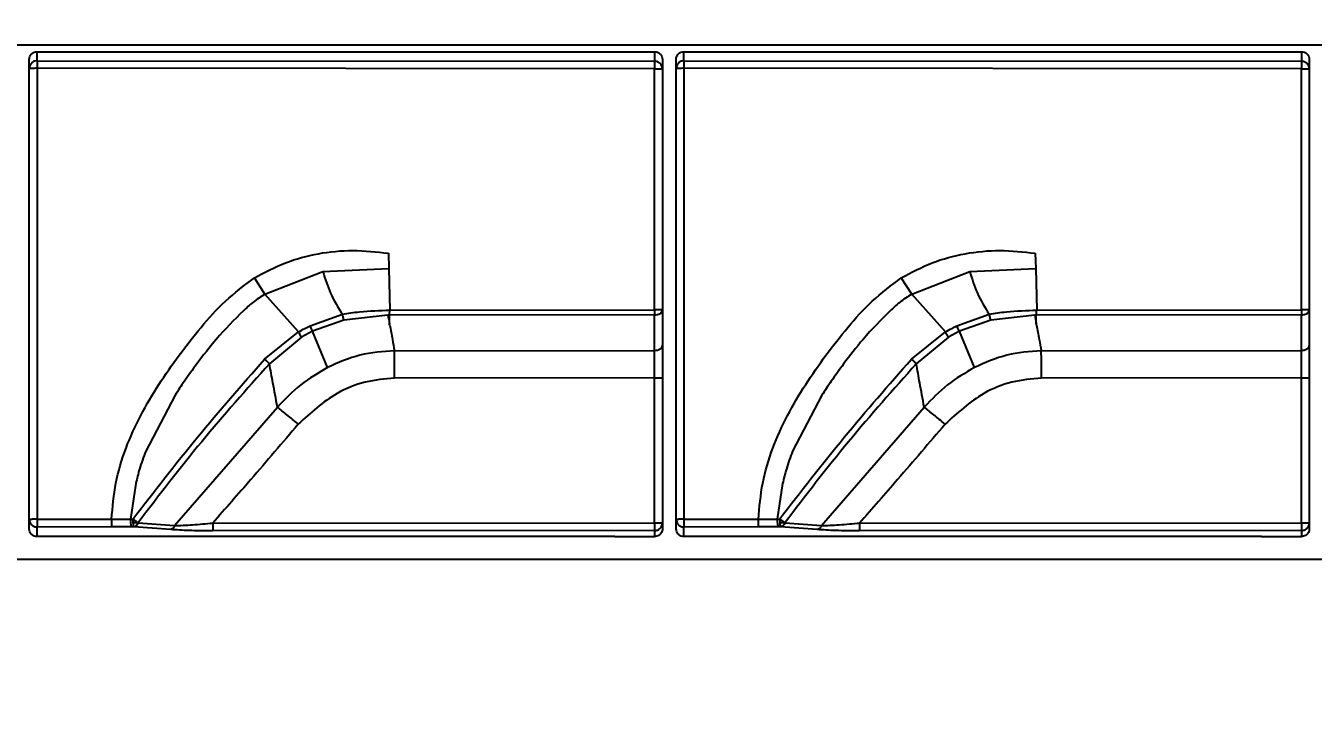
# Model space of a CAD drawing. Header units: millimetres. Extents: x 271 to 405, y 465 to 539.
# Drawn here: x 324.94 to 338.26, y 490.38 to 497.64 of the extents above; entities that cross this region are included whole.
import ezdxf

# ---------------------------------------------------------------- set-up
doc = ezdxf.new("R2010")
doc.units = ezdxf.units.MM
doc.header["$PDSIZE"] = -1
doc.dimstyles.new('ISO-25', dxfattribs={"dimtxt": 2.5, "dimasz": 2.5, "dimexe": 1.25, "dimexo": 0.625, "dimtad": 1, "dimtxsty": 'Standard', "dimcen": 2.5, "dimadec": 0, "dimazin": 0, "dimtfac": 1, "dimtmove": 0, "dimatfit": 3, "dimfxl": 1, "dimarcsym": 0})

# ---------------------------------------------------------------- blocks, each defined once
blk = doc.blocks.new('*D2')
at = {"color": 0, "lineweight": -2}
for p, q in [((288.922, 503.974), (288.922, 465.47)), ((360.773, 503.974), (360.773, 465.47)), ((293.002, 467.47), (356.693, 467.47))]:
    blk.add_line(p, q, dxfattribs=at)
at = {"color": 0}
for points in [[(293.002, 468.15), (293.002, 466.79), (288.922, 467.47)], [(356.693, 466.79), (356.693, 468.15), (360.773, 467.47)]]:
    blk.add_solid(points, dxfattribs=at)
at = {"layer": 'Defpoints', "color": 0}
for p in [(288.922, 503.974), (360.773, 503.974), (360.773, 467.47)]:
    blk.add_point(p, dxfattribs=at)
at = {"color": 0, "insert": (324.848, 471.036), "char_height": 3.5, "attachment_point": 5}
blk.add_mtext('71,85', dxfattribs=at)

msp = doc.modelspace()

# ---------------------------------------------------------------- linework, layer by layer
at = {"color": 7, "linetype": 'Continuous', "lineweight": 25}
for p, q in [((291.621, 497.441), (358.126, 497.442)), ((324.974, 497.196), (324.974, 497.289)), ((325.055, 497.369), (331.445, 497.369)), ((325.055, 497.275), (325.055, 497.369)), ((325.055, 497.275), (331.445, 497.27)), ((331.445, 497.369), (331.445, 497.27)), ((331.526, 497.289), (331.526, 497.191)), ((331.668, 497.196), (331.668, 497.289)), ((331.749, 497.369), (338.139, 497.369)), ((331.749, 497.275), (331.749, 497.369)), ((331.749, 497.275), (338.139, 497.27)), ((338.139, 497.369), (338.139, 497.27)), ((338.22, 497.289), (338.22, 497.191)), ((324.974, 492.527), (324.974, 497.196)), ((325.055, 497.197), (325.054, 492.528)), ((331.444, 497.192), (325.055, 497.197)), ((331.444, 494.695), (331.444, 497.192)), ((331.526, 497.191), (331.526, 494.694)), ((331.668, 492.527), (331.668, 497.196)), ((331.749, 497.197), (331.748, 492.528)), ((338.138, 497.192), (331.749, 497.197)), ((338.138, 494.695), (338.138, 497.192)), ((338.22, 497.191), (338.22, 494.694)), ((328.69, 495.283), (328.695, 495.124)), ((335.384, 495.283), (335.389, 495.124)), ((327.413, 494.86), (327.303, 495.027)), ((327.413, 494.86), (328.013, 495.093)), ((328.013, 495.093), (328.695, 495.124)), ((328.695, 495.124), (328.706, 494.693)), ((334.107, 494.86), (333.997, 495.027)), ((334.107, 494.86), (334.707, 495.093)), ((334.707, 495.093), (335.389, 495.124)), ((335.389, 495.124), (335.4, 494.693)), ((327.761, 494.467), (327.413, 494.86)), ((334.455, 494.467), (334.107, 494.86)), ((327.879, 494.53), (328.214, 494.651)), ((328.685, 494.642), (328.23, 494.59)), ((328.7, 494.642), (328.685, 494.642)), ((331.444, 494.645), (328.7, 494.642)), ((328.701, 494.552), (328.7, 494.642)), ((328.706, 494.693), (331.444, 494.695)), ((331.444, 494.276), (331.444, 494.645)), ((331.526, 494.694), (331.526, 494.326)), ((334.573, 494.53), (334.908, 494.651)), ((335.379, 494.642), (334.924, 494.59)), ((335.394, 494.642), (335.379, 494.642)), ((338.138, 494.645), (335.394, 494.642)), ((335.395, 494.552), (335.394, 494.642)), ((335.4, 494.693), (338.138, 494.695)), ((338.138, 494.276), (338.138, 494.645)), ((338.22, 494.694), (338.22, 494.326)), ((327.408, 494.185), (327.761, 494.467)), ((327.905, 494.474), (327.791, 494.413)), ((328.23, 494.59), (327.905, 494.475)), ((328.061, 494.099), (327.905, 494.474)), ((334.102, 494.185), (334.455, 494.467)), ((334.599, 494.474), (334.485, 494.413)), ((334.924, 494.59), (334.599, 494.475)), ((334.755, 494.099), (334.599, 494.474)), ((327.791, 494.413), (327.459, 494.138)), ((334.485, 494.413), (334.153, 494.138)), ((328.753, 494.273), (331.444, 494.276)), ((335.447, 494.273), (338.138, 494.276)), ((328.754, 493.993), (331.444, 493.996)), ((331.444, 493.993), (328.754, 493.99)), ((331.444, 492.491), (331.444, 493.993)), ((331.526, 493.993), (331.526, 492.491)), ((335.448, 493.993), (338.138, 493.996)), ((338.138, 493.993), (335.448, 493.99)), ((338.138, 492.491), (338.138, 493.993)), ((338.22, 493.993), (338.22, 492.491)), ((326.482, 493.812), (326.179, 493.233)), ((333.176, 493.812), (332.873, 493.233)), ((326.478, 492.463), (327.541, 493.69)), ((333.172, 492.463), (334.235, 493.69)), ((326.076, 492.898), (326.02, 492.53)), ((332.77, 492.898), (332.714, 492.53)), ((324.974, 492.428), (324.974, 492.527)), ((325.054, 492.528), (325.825, 492.528)), ((325.825, 492.528), (326.02, 492.53)), ((326.02, 492.53), (326.045, 492.53)), ((326.045, 492.53), (326.046, 492.5)), ((326.099, 492.491), (326.478, 492.463)), ((326.872, 492.488), (331.444, 492.491)), ((331.526, 492.491), (331.526, 492.428)), ((331.668, 492.428), (331.668, 492.527)), ((331.748, 492.528), (332.519, 492.528)), ((332.519, 492.528), (332.714, 492.53)), ((332.714, 492.53), (332.739, 492.53)), ((332.739, 492.53), (332.74, 492.5)), ((332.793, 492.491), (333.172, 492.463)), ((333.566, 492.488), (338.138, 492.491)), ((338.22, 492.491), (338.22, 492.428)), ((325.825, 492.448), (325.055, 492.447)), ((325.055, 492.348), (325.055, 492.447)), ((331.033, 492.348), (325.055, 492.348)), ((326.055, 492.449), (326.031, 492.449)), ((326.435, 492.421), (326.055, 492.449)), ((331.445, 492.411), (326.873, 492.408)), ((331.033, 492.348), (331.445, 492.348)), ((331.445, 492.411), (331.445, 492.348)), ((332.519, 492.448), (331.749, 492.447)), ((331.749, 492.348), (331.749, 492.447)), ((337.727, 492.348), (331.749, 492.348)), ((332.749, 492.449), (332.725, 492.449)), ((333.129, 492.421), (332.749, 492.449)), ((338.139, 492.411), (333.567, 492.408)), ((337.727, 492.348), (338.139, 492.348)), ((338.139, 492.411), (338.139, 492.348)), ((358.126, 492.11), (291.621, 492.11))]:
    msp.add_line(p, q, dxfattribs=at)
at = {"color": 7, "linetype": 'Continuous', "lineweight": 25, "flags": 128}
for points in [[(328.704, 494.539), (328.703, 494.547), (328.701, 494.552)], [(335.398, 494.539), (335.397, 494.547), (335.395, 494.552)], [(328.754, 493.99), (328.754, 493.99), (328.754, 493.991), (328.754, 493.991), (328.754, 493.991), (328.754, 493.992), (328.754, 493.992), (328.754, 493.993), (328.754, 493.993)], [(335.448, 493.99), (335.448, 493.99), (335.448, 493.991), (335.448, 493.991), (335.448, 493.991), (335.448, 493.992), (335.448, 493.992), (335.448, 493.993), (335.448, 493.993)]]:
    msp.add_lwpolyline(points, dxfattribs=at)
at = {"color": 7, "linetype": 'Continuous', "lineweight": 25}
for centre, radius, start, end in [((328.106, 497.211), 3.052, 178.8009, 180.2767), ((334.498, 497.207), 3.054, 178.8017, 180.2763), ((334.8, 497.211), 3.052, 178.8009, 180.2767), ((341.192, 497.207), 3.054, 178.8017, 180.2763), ((415.134, 510.284), 87.853, 190.25627, 190.31585), ((339.636, 494.7), 8.192, 180.0303, 180.3847), ((421.828, 510.284), 87.853, 190.25627, 190.31585), ((346.33, 494.7), 8.192, 180.0303, 180.3847), ((328, 492.512), 2.946, 179.6961, 181.2645), ((328.771, 492.513), 2.947, 179.6961, 181.2644), ((329.856, 492.472), 2.984, 179.7067, 181.239), ((334.428, 492.476), 2.984, 179.7067, 181.239), ((334.694, 492.512), 2.946, 179.6961, 181.2645), ((335.465, 492.513), 2.947, 179.6961, 181.2644), ((336.55, 492.472), 2.984, 179.7067, 181.239), ((341.122, 492.476), 2.984, 179.7067, 181.239)]:
    msp.add_arc(centre, radius, start, end, dxfattribs=at)
for points, knots in [([(324.974, 497.289), (324.975, 497.3), (324.977, 497.321), (324.993, 497.343), (325.009, 497.356), (325.028, 497.367), (325.044, 497.368), (325.055, 497.369)], [0, 0, 0, 0, 0.246055, 0.49554, 0.623249, 0.746587, 1, 1, 1, 1]), ([(325.055, 497.275), (325.047, 497.275), (325.03, 497.273), (325.009, 497.262), (324.993, 497.248), (324.983, 497.233), (324.976, 497.215), (324.975, 497.202), (324.974, 497.196)], [0, 0, 0, 0, 0.182036, 0.411431, 0.545976, 0.690302, 0.842527, 1, 1, 1, 1]), ([(331.445, 497.369), (331.456, 497.368), (331.477, 497.366), (331.499, 497.35), (331.513, 497.334), (331.524, 497.316), (331.525, 497.3), (331.526, 497.289)], [0, 0, 0, 0, 0.249636, 0.501402, 0.628165, 0.75021, 1, 1, 1, 1]), ([(331.526, 497.191), (331.526, 497.197), (331.525, 497.21), (331.517, 497.228), (331.507, 497.243), (331.491, 497.258), (331.47, 497.268), (331.453, 497.27), (331.445, 497.27)], [0, 0, 0, 0, 0.157473, 0.309699, 0.454025, 0.58857, 0.817964, 1, 1, 1, 1]), ([(331.668, 497.289), (331.669, 497.3), (331.671, 497.321), (331.687, 497.343), (331.703, 497.356), (331.722, 497.367), (331.738, 497.368), (331.749, 497.369)], [0, 0, 0, 0, 0.246055, 0.49554, 0.623249, 0.746587, 1, 1, 1, 1]), ([(331.749, 497.275), (331.742, 497.275), (331.724, 497.273), (331.703, 497.262), (331.687, 497.248), (331.677, 497.233), (331.67, 497.215), (331.669, 497.202), (331.668, 497.196)], [0, 0, 0, 0, 0.182036, 0.411431, 0.545976, 0.690302, 0.842527, 1, 1, 1, 1]), ([(338.139, 497.369), (338.15, 497.368), (338.171, 497.366), (338.193, 497.35), (338.207, 497.334), (338.218, 497.316), (338.219, 497.3), (338.22, 497.289)], [0, 0, 0, 0, 0.249636, 0.501402, 0.628165, 0.75021, 1, 1, 1, 1]), ([(338.22, 497.191), (338.22, 497.197), (338.219, 497.21), (338.211, 497.228), (338.201, 497.243), (338.185, 497.258), (338.164, 497.268), (338.147, 497.27), (338.139, 497.27)], [0, 0, 0, 0, 0.157473, 0.309699, 0.454025, 0.58857, 0.817964, 1, 1, 1, 1]), ([(325.055, 497.197), (325.044, 497.197), (325.029, 497.197), (325.01, 497.196), (324.997, 497.196), (324.987, 497.196), (324.977, 497.196), (324.975, 497.196), (324.974, 497.196)], [0, 0, 0, 0, 0.243743, 0.372827, 0.502302, 0.631379, 0.759406, 1, 1, 1, 1]), ([(331.444, 497.192), (331.452, 497.192), (331.469, 497.192), (331.491, 497.192), (331.507, 497.191), (331.517, 497.191), (331.525, 497.191), (331.526, 497.191), (331.526, 497.191)], [0, 0, 0, 0, 0.181752, 0.411268, 0.545131, 0.689867, 0.842768, 1, 1, 1, 1]), ([(331.749, 497.197), (331.738, 497.197), (331.723, 497.197), (331.704, 497.196), (331.691, 497.196), (331.681, 497.196), (331.671, 497.196), (331.669, 497.196), (331.668, 497.196)], [0, 0, 0, 0, 0.243743, 0.372827, 0.502302, 0.631379, 0.759406, 1, 1, 1, 1]), ([(338.138, 497.192), (338.146, 497.192), (338.163, 497.192), (338.185, 497.192), (338.201, 497.191), (338.211, 497.191), (338.219, 497.191), (338.22, 497.191), (338.22, 497.191)], [0, 0, 0, 0, 0.181752, 0.411268, 0.545131, 0.689867, 0.842768, 1, 1, 1, 1]), ([(327.303, 495.027), (327.408, 495.083), (327.618, 495.195), (327.965, 495.287), (328.326, 495.323), (328.568, 495.296), (328.69, 495.283)], [0, 0, 0, 0, 0.248333, 0.494266, 0.743232, 1, 1, 1, 1]), ([(333.997, 495.027), (334.102, 495.083), (334.312, 495.195), (334.659, 495.287), (335.02, 495.323), (335.262, 495.296), (335.384, 495.283)], [0, 0, 0, 0, 0.248333, 0.494266, 0.743232, 1, 1, 1, 1]), ([(325.825, 492.528), (325.836, 492.654), (325.858, 492.904), (326.002, 493.385), (326.299, 493.932), (326.668, 494.425), (326.998, 494.799), (327.2, 494.95), (327.303, 495.027)], [0, 0, 0, 0, 0.1262428, 0.2524067, 0.5009568, 0.7470415, 0.8712273, 1, 1, 1, 1]), ([(328.013, 495.093), (328.036, 495.016), (328.083, 494.86), (328.17, 494.721), (328.214, 494.651)], [0, 0, 0, 0, 0.48812, 1, 1, 1, 1]), ([(332.519, 492.528), (332.53, 492.654), (332.552, 492.904), (332.696, 493.385), (332.993, 493.932), (333.362, 494.425), (333.692, 494.799), (333.894, 494.95), (333.997, 495.027)], [0, 0, 0, 0, 0.126243, 0.252407, 0.500957, 0.747041, 0.871227, 1, 1, 1, 1]), ([(334.707, 495.093), (334.73, 495.016), (334.777, 494.86), (334.864, 494.721), (334.908, 494.651)], [0, 0, 0, 0, 0.48812, 1, 1, 1, 1]), ([(327.413, 494.86), (327.369, 494.832), (327.29, 494.779), (327.22, 494.715), (327.189, 494.687)], [0, 0, 0, 0, 0.548877, 1, 1, 1, 1]), ([(334.107, 494.86), (334.063, 494.832), (333.984, 494.779), (333.914, 494.715), (333.883, 494.687)], [0, 0, 0, 0, 0.548877, 1, 1, 1, 1]), ([(327.189, 494.687), (327.093, 494.59), (326.921, 494.417), (326.773, 494.223), (326.707, 494.137)], [0, 0, 0, 0, 0.5568741, 1, 1, 1, 1]), ([(328.214, 494.651), (328.273, 494.66), (328.436, 494.686), (328.601, 494.69), (328.706, 494.693)], [0, 0, 0, 0, 0.363352, 1, 1, 1, 1]), ([(328.23, 494.59), (328.229, 494.595), (328.227, 494.603), (328.223, 494.619), (328.219, 494.635), (328.216, 494.645), (328.214, 494.651)], [0, 0, 0, 0, 0.24719, 0.499867, 0.752615, 1, 1, 1, 1]), ([(331.526, 494.694), (331.525, 494.694), (331.523, 494.694), (331.513, 494.695), (331.503, 494.695), (331.489, 494.695), (331.47, 494.695), (331.455, 494.695), (331.444, 494.695)], [0, 0, 0, 0, 0.240463, 0.368553, 0.497681, 0.627218, 0.756382, 1, 1, 1, 1]), ([(331.444, 494.645), (331.455, 494.645), (331.47, 494.646), (331.489, 494.652), (331.503, 494.659), (331.513, 494.667), (331.523, 494.678), (331.525, 494.688), (331.526, 494.694)], [0, 0, 0, 0, 0.241127, 0.370686, 0.502719, 0.634695, 0.763396, 1, 1, 1, 1]), ([(333.883, 494.687), (333.787, 494.59), (333.615, 494.417), (333.467, 494.223), (333.401, 494.137)], [0, 0, 0, 0, 0.556874, 1, 1, 1, 1]), ([(334.908, 494.651), (334.967, 494.66), (335.13, 494.686), (335.295, 494.69), (335.4, 494.693)], [0, 0, 0, 0, 0.363352, 1, 1, 1, 1]), ([(334.924, 494.59), (334.923, 494.595), (334.921, 494.603), (334.917, 494.619), (334.913, 494.635), (334.91, 494.645), (334.908, 494.651)], [0, 0, 0, 0, 0.24719, 0.499867, 0.752615, 1, 1, 1, 1]), ([(338.22, 494.694), (338.219, 494.694), (338.217, 494.694), (338.207, 494.695), (338.197, 494.695), (338.183, 494.695), (338.164, 494.695), (338.149, 494.695), (338.138, 494.695)], [0, 0, 0, 0, 0.240463, 0.368553, 0.497681, 0.627218, 0.756382, 1, 1, 1, 1]), ([(338.138, 494.645), (338.149, 494.645), (338.164, 494.646), (338.183, 494.652), (338.197, 494.659), (338.207, 494.667), (338.217, 494.678), (338.219, 494.688), (338.22, 494.694)], [0, 0, 0, 0, 0.241127, 0.370686, 0.502719, 0.634695, 0.763396, 1, 1, 1, 1]), ([(327.761, 494.467), (327.782, 494.479), (327.821, 494.502), (327.862, 494.521), (327.879, 494.53)], [0, 0, 0, 0, 0.557096, 1, 1, 1, 1]), ([(327.791, 494.413), (327.789, 494.417), (327.785, 494.425), (327.778, 494.439), (327.769, 494.453), (327.764, 494.462), (327.761, 494.467)], [0, 0, 0, 0, 0.247051, 0.499713, 0.752528, 1, 1, 1, 1]), ([(327.905, 494.474), (327.903, 494.478), (327.9, 494.487), (327.894, 494.501), (327.887, 494.515), (327.882, 494.525), (327.879, 494.53)], [0, 0, 0, 0, 0.247246, 0.499807, 0.752471, 1, 1, 1, 1]), ([(328.704, 494.539), (328.713, 494.49), (328.729, 494.401), (328.745, 494.312), (328.753, 494.273)], [0, 0, 0, 0, 0.5600877, 1, 1, 1, 1]), ([(334.455, 494.467), (334.476, 494.479), (334.515, 494.502), (334.556, 494.521), (334.573, 494.53)], [0, 0, 0, 0, 0.557096, 1, 1, 1, 1]), ([(334.485, 494.413), (334.483, 494.417), (334.479, 494.425), (334.472, 494.439), (334.463, 494.453), (334.458, 494.462), (334.455, 494.467)], [0, 0, 0, 0, 0.247051, 0.499713, 0.752528, 1, 1, 1, 1]), ([(334.599, 494.474), (334.597, 494.478), (334.594, 494.487), (334.588, 494.501), (334.581, 494.515), (334.576, 494.525), (334.573, 494.53)], [0, 0, 0, 0, 0.247246, 0.499807, 0.752471, 1, 1, 1, 1]), ([(335.398, 494.539), (335.407, 494.49), (335.423, 494.401), (335.439, 494.312), (335.447, 494.273)], [0, 0, 0, 0, 0.560088, 1, 1, 1, 1]), ([(331.444, 494.276), (331.455, 494.277), (331.47, 494.278), (331.489, 494.284), (331.503, 494.291), (331.513, 494.299), (331.523, 494.31), (331.525, 494.32), (331.526, 494.326)], [0, 0, 0, 0, 0.241128, 0.370687, 0.50272, 0.634695, 0.763396, 1, 1, 1, 1]), ([(331.526, 494.326), (331.526, 494.269), (331.526, 494.167), (331.526, 494.046), (331.526, 493.993)], [0, 0, 0, 0, 0.5582622, 1, 1, 1, 1]), ([(338.138, 494.276), (338.149, 494.277), (338.164, 494.278), (338.183, 494.284), (338.197, 494.291), (338.207, 494.299), (338.217, 494.31), (338.219, 494.32), (338.22, 494.326)], [0, 0, 0, 0, 0.241128, 0.370687, 0.50272, 0.634695, 0.763396, 1, 1, 1, 1]), ([(338.22, 494.326), (338.22, 494.269), (338.22, 494.167), (338.22, 494.046), (338.22, 493.993)], [0, 0, 0, 0, 0.558262, 1, 1, 1, 1]), ([(328.753, 494.273), (328.632, 494.265), (328.391, 494.247), (328.171, 494.148), (328.061, 494.099)], [0, 0, 0, 0, 0.50027, 1, 1, 1, 1]), ([(335.447, 494.273), (335.326, 494.265), (335.085, 494.247), (334.865, 494.148), (334.755, 494.099)], [0, 0, 0, 0, 0.5002704, 1, 1, 1, 1]), ([(326.045, 492.53), (326.264, 492.814), (326.702, 493.38), (327.174, 493.918), (327.408, 494.185)], [0, 0, 0, 0, 0.5029931, 1, 1, 1, 1]), ([(327.459, 494.138), (327.222, 493.872), (326.748, 493.339), (326.315, 492.774), (326.099, 492.491)], [0, 0, 0, 0, 0.499871, 1, 1, 1, 1]), ([(326.707, 494.137), (326.664, 494.077), (326.586, 493.971), (326.514, 493.861), (326.482, 493.812)], [0, 0, 0, 0, 0.560178, 1, 1, 1, 1]), ([(327.459, 494.138), (327.455, 494.141), (327.449, 494.148), (327.436, 494.16), (327.422, 494.173), (327.413, 494.181), (327.408, 494.185)], [0, 0, 0, 0, 0.246047, 0.499442, 0.75314, 1, 1, 1, 1]), ([(327.541, 493.69), (327.526, 493.773), (327.498, 493.923), (327.471, 494.072), (327.459, 494.138)], [0, 0, 0, 0, 0.558805, 1, 1, 1, 1]), ([(328.061, 494.099), (327.965, 494.043), (327.773, 493.93), (327.619, 493.77), (327.541, 493.69)], [0, 0, 0, 0, 0.499581, 1, 1, 1, 1]), ([(332.739, 492.53), (332.958, 492.814), (333.396, 493.38), (333.868, 493.918), (334.102, 494.185)], [0, 0, 0, 0, 0.502993, 1, 1, 1, 1]), ([(334.153, 494.138), (333.916, 493.872), (333.442, 493.339), (333.009, 492.774), (332.793, 492.491)], [0, 0, 0, 0, 0.499871, 1, 1, 1, 1]), ([(333.401, 494.137), (333.358, 494.077), (333.28, 493.971), (333.208, 493.861), (333.176, 493.812)], [0, 0, 0, 0, 0.5601777, 1, 1, 1, 1]), ([(334.153, 494.138), (334.149, 494.141), (334.143, 494.148), (334.13, 494.16), (334.116, 494.173), (334.107, 494.181), (334.102, 494.185)], [0, 0, 0, 0, 0.246047, 0.499442, 0.75314, 1, 1, 1, 1]), ([(334.235, 493.69), (334.22, 493.773), (334.192, 493.923), (334.165, 494.072), (334.153, 494.138)], [0, 0, 0, 0, 0.558805, 1, 1, 1, 1]), ([(334.755, 494.099), (334.659, 494.043), (334.467, 493.93), (334.313, 493.77), (334.235, 493.69)], [0, 0, 0, 0, 0.499581, 1, 1, 1, 1]), ([(328.754, 493.99), (328.651, 493.98), (328.445, 493.962), (328.088, 493.816), (327.884, 493.629), (327.757, 493.512)], [0, 0, 0, 0, 0.272237, 0.547518, 1, 1, 1, 1]), ([(331.444, 493.993), (331.444, 493.994), (331.444, 493.995), (331.444, 493.996), (331.444, 493.996)], [0, 0, 0, 0, 0.560035, 1, 1, 1, 1]), ([(331.444, 493.993), (331.455, 493.993), (331.47, 493.993), (331.489, 493.993), (331.502, 493.993), (331.513, 493.993), (331.523, 493.993), (331.525, 493.993), (331.526, 493.993)], [0, 0, 0, 0, 0.240915, 0.370391, 0.5023, 0.633826, 0.762244, 1, 1, 1, 1]), ([(335.448, 493.99), (335.345, 493.98), (335.139, 493.962), (334.782, 493.816), (334.578, 493.629), (334.451, 493.512)], [0, 0, 0, 0, 0.272237, 0.547518, 1, 1, 1, 1]), ([(338.138, 493.993), (338.138, 493.994), (338.138, 493.995), (338.138, 493.996), (338.138, 493.996)], [0, 0, 0, 0, 0.560035, 1, 1, 1, 1]), ([(338.138, 493.993), (338.149, 493.993), (338.164, 493.993), (338.183, 493.993), (338.196, 493.993), (338.207, 493.993), (338.217, 493.993), (338.219, 493.993), (338.22, 493.993)], [0, 0, 0, 0, 0.240915, 0.370391, 0.5023, 0.633826, 0.762244, 1, 1, 1, 1]), ([(327.757, 493.512), (327.737, 493.529), (327.697, 493.562), (327.64, 493.609), (327.586, 493.653), (327.556, 493.678), (327.541, 493.69)], [0, 0, 0, 0, 0.250369, 0.500556, 0.750451, 1, 1, 1, 1]), ([(334.451, 493.512), (334.431, 493.529), (334.391, 493.562), (334.334, 493.609), (334.28, 493.653), (334.25, 493.678), (334.235, 493.69)], [0, 0, 0, 0, 0.250369, 0.500556, 0.750451, 1, 1, 1, 1]), ([(327.757, 493.512), (327.594, 493.321), (327.301, 492.977), (327.004, 492.638), (326.872, 492.488)], [0, 0, 0, 0, 0.55723, 1, 1, 1, 1]), ([(334.451, 493.512), (334.288, 493.321), (333.995, 492.977), (333.698, 492.638), (333.566, 492.488)], [0, 0, 0, 0, 0.55723, 1, 1, 1, 1]), ([(326.179, 493.233), (326.156, 493.172), (326.115, 493.062), (326.088, 492.948), (326.076, 492.898)], [0, 0, 0, 0, 0.560421, 1, 1, 1, 1]), ([(332.873, 493.233), (332.85, 493.172), (332.809, 493.062), (332.782, 492.948), (332.77, 492.898)], [0, 0, 0, 0, 0.560421, 1, 1, 1, 1]), ([(325.054, 492.528), (325.047, 492.528), (325.03, 492.528), (325.009, 492.527), (324.993, 492.527), (324.983, 492.527), (324.975, 492.527), (324.975, 492.527), (324.974, 492.527)], [0, 0, 0, 0, 0.181975, 0.411373, 0.545073, 0.689667, 0.84255, 1, 1, 1, 1]), ([(324.974, 492.527), (324.975, 492.52), (324.976, 492.507), (324.983, 492.489), (324.993, 492.474), (325.002, 492.467), (325.006, 492.463)], [0, 0, 0, 0, 0.267539, 0.526165, 0.771462, 1, 1, 1, 1]), ([(326.02, 492.53), (326.02, 492.52), (326.021, 492.5), (326.023, 492.474), (326.027, 492.455), (326.03, 492.451), (326.031, 492.449)], [0, 0, 0, 0, 0.250182, 0.500001, 0.749816, 1, 1, 1, 1]), ([(326.099, 492.491), (326.095, 492.494), (326.088, 492.498), (326.075, 492.508), (326.06, 492.519), (326.05, 492.526), (326.045, 492.53)], [0, 0, 0, 0, 0.221754, 0.487119, 0.729135, 1, 1, 1, 1]), ([(326.046, 492.5), (326.046, 492.494), (326.047, 492.48), (326.05, 492.464), (326.052, 492.453), (326.054, 492.451), (326.055, 492.449)], [0, 0, 0, 0, 0.25001, 0.499562, 0.749799, 1, 1, 1, 1]), ([(326.046, 492.5), (326.052, 492.499), (326.063, 492.495), (326.082, 492.492), (326.093, 492.492), (326.099, 492.491)], [0, 0, 0, 0, 0.332362, 0.622962, 1, 1, 1, 1]), ([(326.099, 492.491), (326.096, 492.486), (326.091, 492.474), (326.08, 492.462), (326.068, 492.452), (326.06, 492.45), (326.055, 492.449)], [0, 0, 0, 0, 0.249812, 0.499999, 0.750183, 1, 1, 1, 1]), ([(326.478, 492.463), (326.475, 492.457), (326.47, 492.446), (326.459, 492.433), (326.447, 492.424), (326.439, 492.422), (326.434, 492.421)], [0, 0, 0, 0, 0.245528, 0.499445, 0.753667, 1, 1, 1, 1]), ([(326.478, 492.463), (326.506, 492.464), (326.564, 492.465), (326.696, 492.473), (326.802, 492.482), (326.872, 492.488)], [0, 0, 0, 0, 0.243767, 0.492923, 1, 1, 1, 1]), ([(331.444, 492.491), (331.455, 492.491), (331.47, 492.491), (331.489, 492.491), (331.503, 492.491), (331.513, 492.491), (331.523, 492.491), (331.525, 492.491), (331.526, 492.491)], [0, 0, 0, 0, 0.2436167, 0.3727817, 0.5023191, 0.6314482, 0.7595393, 1, 1, 1, 1]), ([(331.445, 492.411), (331.453, 492.412), (331.47, 492.413), (331.491, 492.424), (331.507, 492.439), (331.517, 492.454), (331.525, 492.471), (331.526, 492.484), (331.526, 492.491)], [0, 0, 0, 0, 0.182036, 0.411431, 0.545976, 0.690302, 0.842527, 1, 1, 1, 1]), ([(331.748, 492.528), (331.741, 492.528), (331.724, 492.528), (331.703, 492.527), (331.687, 492.527), (331.677, 492.527), (331.669, 492.527), (331.669, 492.527), (331.668, 492.527)], [0, 0, 0, 0, 0.181975, 0.411373, 0.545073, 0.689667, 0.84255, 1, 1, 1, 1]), ([(331.668, 492.527), (331.669, 492.52), (331.67, 492.507), (331.677, 492.489), (331.687, 492.474), (331.696, 492.467), (331.7, 492.463)], [0, 0, 0, 0, 0.267539, 0.526165, 0.771462, 1, 1, 1, 1]), ([(332.714, 492.53), (332.714, 492.52), (332.715, 492.5), (332.717, 492.474), (332.721, 492.455), (332.724, 492.451), (332.725, 492.449)], [0, 0, 0, 0, 0.2501817, 0.5000014, 0.7498159, 1, 1, 1, 1]), ([(332.793, 492.491), (332.789, 492.494), (332.782, 492.498), (332.769, 492.508), (332.754, 492.519), (332.744, 492.526), (332.739, 492.53)], [0, 0, 0, 0, 0.221754, 0.487119, 0.729135, 1, 1, 1, 1]), ([(332.74, 492.5), (332.74, 492.494), (332.741, 492.48), (332.744, 492.464), (332.746, 492.453), (332.748, 492.451), (332.749, 492.449)], [0, 0, 0, 0, 0.25001, 0.499562, 0.749799, 1, 1, 1, 1]), ([(332.74, 492.5), (332.746, 492.499), (332.757, 492.495), (332.776, 492.492), (332.787, 492.492), (332.793, 492.491)], [0, 0, 0, 0, 0.3323624, 0.6229617, 1, 1, 1, 1]), ([(332.793, 492.491), (332.79, 492.486), (332.785, 492.474), (332.774, 492.462), (332.762, 492.452), (332.754, 492.45), (332.749, 492.449)], [0, 0, 0, 0, 0.249812, 0.499999, 0.750183, 1, 1, 1, 1]), ([(333.172, 492.463), (333.169, 492.457), (333.164, 492.446), (333.153, 492.433), (333.141, 492.424), (333.133, 492.422), (333.128, 492.421)], [0, 0, 0, 0, 0.245528, 0.499445, 0.753667, 1, 1, 1, 1]), ([(333.172, 492.463), (333.2, 492.464), (333.258, 492.465), (333.39, 492.473), (333.496, 492.482), (333.566, 492.488)], [0, 0, 0, 0, 0.2437665, 0.4929234, 1, 1, 1, 1]), ([(338.138, 492.491), (338.149, 492.491), (338.164, 492.491), (338.183, 492.491), (338.197, 492.491), (338.207, 492.491), (338.217, 492.491), (338.219, 492.491), (338.22, 492.491)], [0, 0, 0, 0, 0.243617, 0.372782, 0.502319, 0.631448, 0.759539, 1, 1, 1, 1]), ([(338.139, 492.411), (338.147, 492.412), (338.164, 492.413), (338.185, 492.424), (338.201, 492.439), (338.211, 492.454), (338.219, 492.471), (338.22, 492.484), (338.22, 492.491)], [0, 0, 0, 0, 0.182036, 0.411431, 0.545976, 0.690302, 0.842527, 1, 1, 1, 1]), ([(325.055, 492.348), (325.045, 492.349), (325.023, 492.351), (325.001, 492.367), (324.987, 492.383), (324.977, 492.402), (324.975, 492.418), (324.974, 492.428)], [0, 0, 0, 0, 0.249649, 0.5014231, 0.6281827, 0.7502228, 1, 1, 1, 1]), ([(326.031, 492.449), (325.993, 492.448), (325.924, 492.448), (325.856, 492.448), (325.825, 492.448)], [0, 0, 0, 0, 0.559986, 1, 1, 1, 1]), ([(326.873, 492.408), (326.788, 492.408), (326.629, 492.409), (326.496, 492.417), (326.435, 492.421)], [0, 0, 0, 0, 0.535867, 1, 1, 1, 1]), ([(331.517, 492.391), (331.513, 492.385), (331.505, 492.372), (331.487, 492.359), (331.467, 492.35), (331.452, 492.349), (331.445, 492.348)], [0, 0, 0, 0, 0.25003, 0.506976, 0.750519, 1, 1, 1, 1]), ([(331.526, 492.428), (331.526, 492.422), (331.525, 492.409), (331.519, 492.397), (331.517, 492.391)], [0, 0, 0, 0, 0.49972, 1, 1, 1, 1]), ([(331.749, 492.348), (331.739, 492.349), (331.717, 492.351), (331.695, 492.367), (331.681, 492.383), (331.671, 492.402), (331.669, 492.418), (331.668, 492.428)], [0, 0, 0, 0, 0.249649, 0.501423, 0.628183, 0.750223, 1, 1, 1, 1]), ([(332.725, 492.449), (332.687, 492.448), (332.619, 492.448), (332.55, 492.448), (332.519, 492.448)], [0, 0, 0, 0, 0.559986, 1, 1, 1, 1]), ([(333.567, 492.408), (333.482, 492.408), (333.323, 492.409), (333.19, 492.417), (333.129, 492.421)], [0, 0, 0, 0, 0.535867, 1, 1, 1, 1]), ([(338.211, 492.391), (338.207, 492.385), (338.199, 492.372), (338.181, 492.359), (338.161, 492.35), (338.146, 492.349), (338.139, 492.348)], [0, 0, 0, 0, 0.25003, 0.506976, 0.750519, 1, 1, 1, 1]), ([(338.22, 492.428), (338.22, 492.422), (338.219, 492.409), (338.213, 492.397), (338.211, 492.391)], [0, 0, 0, 0, 0.49972, 1, 1, 1, 1])]:
    msp.add_open_spline(points, degree=3, knots=knots, dxfattribs=at)
for points in [[(328.7, 494.642), (328.701, 494.65), (328.703, 494.665), (328.705, 494.684), (328.706, 494.693)], [(335.394, 494.642), (335.395, 494.65), (335.397, 494.665), (335.399, 494.684), (335.4, 494.693)], [(328.754, 493.993), (328.754, 494.044), (328.754, 494.145), (328.753, 494.231), (328.753, 494.273)], [(331.444, 493.996), (331.444, 494.047), (331.445, 494.149), (331.445, 494.234), (331.444, 494.276)], [(335.448, 493.993), (335.448, 494.044), (335.448, 494.145), (335.447, 494.231), (335.447, 494.273)], [(338.138, 493.996), (338.138, 494.047), (338.139, 494.149), (338.139, 494.234), (338.138, 494.276)]]:
    msp.add_open_spline(points, degree=3, dxfattribs=at)
at = {"color": 8, "linetype": 'Continuous', "lineweight": 25}
for points in [[(325.006, 492.463), (325.015, 492.458), (325.03, 492.449), (325.047, 492.448), (325.055, 492.447)], [(331.7, 492.463), (331.709, 492.458), (331.724, 492.449), (331.741, 492.448), (331.749, 492.447)]]:
    msp.add_open_spline(points, degree=3, knots=[0, 0, 0, 0, 0.557602, 1, 1, 1, 1], dxfattribs=at)

# ---------------------------------------------------------------- dimensions: what is measured, and where the dimension line sits
dim = msp.add_linear_dim(base=(360.773, 467.47), p1=(288.922, 503.974), p2=(360.773, 503.974), dimstyle='ISO-25', override={"dimtxt": 3.5, "dimasz": 4.08, "dimexe": 2, "dimexo": 0, "dimgap": 1.524, "dimtih": 1, "dimtoh": 1, "dimzin": 0, "dimadec": 2, "dimtzin": 0})
dim.commit()
dim.dimension.update_dxf_attribs({"geometry": '*D2', "text_midpoint": (324.848, 471.036)})

doc.saveas('drawing.dxf')
